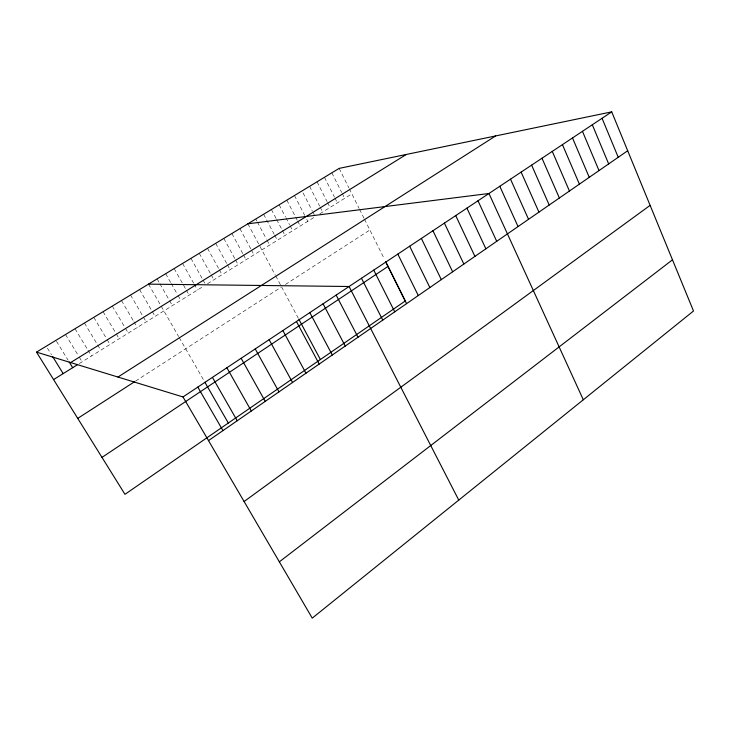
<?xml version="1.0" encoding="UTF-8"?>
<svg xmlns="http://www.w3.org/2000/svg" width="730" height="730" viewBox="0 0 730 730"><rect width="100%" height="100%" fill="white"/><g stroke="black" fill="none" stroke-linecap="round" stroke-linejoin="round"><path stroke-width="0.55" stroke-dasharray="3.65 2.74" d="M135.607 381.06L280.74 287.474M285.412 284.463L369.873 229.996M79.296 363.577L202.967 286.571M207.539 283.724L314.311 217.257M319.886 213.78L351.869 193.87M47.404 348.101L51.492 354.716M56.484 341.293L68.054 360.145M65.49 334.532L78.685 356.167M79.26 357.107L82.125 361.806M75.008 328.755L87.372 349.168M87.956 350.144L91.487 355.975M84.443 323.025L100.786 350.19M93.805 317.34L106.534 338.638M107.118 339.605L110.011 344.451M103.094 311.701L115.723 332.953M116.289 333.92L119.163 338.747M112.32 306.098L124.83 327.314M125.396 328.272L128.243 333.099M121.472 300.541L133.307 320.753M133.873 321.711L137.258 327.487M130.551 295.029L146.201 321.912M139.558 289.564L151.749 310.642M152.305 311.601L155.079 316.391M148.5 284.134L178.64 336.566M179.179 337.506L204.309 381.233M157.114 278.906L159.377 282.857M159.943 283.851L168.986 299.683M169.552 300.669L172.38 305.624M165.664 273.713L170.71 282.601M171.276 283.587L177.445 294.445M178.001 295.44L180.803 300.377M174.16 268.558L185.831 289.253M186.387 290.239L189.17 295.166M182.582 263.439L193.614 283.112M194.162 284.089L197.474 289.993M190.95 258.356L202.438 278.97M202.986 279.955L205.176 283.879M199.263 253.319L210.651 273.887M211.198 274.863L213.908 279.763M207.502 248.309L218.808 268.841M219.347 269.817L222.039 274.699M215.697 243.336L226.902 263.822M227.441 264.798L230.105 269.68M223.827 238.409L234.941 258.849M235.471 259.825L238.117 264.689M231.894 233.509L242.926 253.903M243.455 254.879L246.074 259.734M239.905 228.636L250.855 248.994M251.376 249.97L253.976 254.816M247.862 223.809L275.21 274.991M275.703 275.913L280.612 285.092M281.588 286.926L298.534 318.645M255.765 219.009L256.832 221.017M257.371 222.02L266.423 239.066M266.952 240.07L269.616 245.079M263.612 214.246L274.179 234.257M274.708 235.261L277.354 240.261M271.405 209.519L276.123 218.507M276.652 219.502L281.889 229.485M282.419 230.488L285.038 235.48M279.143 204.82L285.384 216.773M285.904 217.777L289.545 224.749M290.065 225.743L292.666 230.726M286.826 200.157L295.084 216.062M295.604 217.056L297.147 220.04M297.667 221.035L300.249 226.008M294.464 195.521L304.702 215.368M306.746 219.338L307.768 221.327M303.05 192.903L312.194 210.733M312.705 211.718L314.228 214.693M309.566 186.351L319.649 206.115M320.151 207.11L322.669 212.047M317.039 181.816L327.04 201.544M327.542 202.529L330.042 207.457M324.467 177.308L334.386 196.99M334.887 197.976L337.37 202.904M331.84 172.828L341.686 192.474M342.178 193.459L344.642 198.368M339.158 168.384L348.812 187.756M349.323 188.778L359.114 208.415M359.562 209.318L364.06 218.343M364.507 219.237L384.418 259.196"/><path stroke-width="1.09" d="M279.353 561.835L672.485 259.816M244.103 501.528L650.12 205.367M208.497 440.601L627.69 150.754M101.99 457.391L388.022 266.413M182.993 396.947L611.722 111.863L693.5 310.998L312.248 618.137L182.993 396.947L36.5 352.125L339.158 168.384L611.722 111.863M77.727 418.39L134.712 381.635M117.941 377.045L495.633 135.935M53.582 379.582L77.407 364.745M70.627 362.573L406.327 154.459M247.862 223.809L488.954 193.496L583.307 399.766M148.5 284.134L349.077 286.507L458.759 500.105M36.5 352.125L124.967 494.32L405.26 300.997L385.768 261.897M52.66 356.605L63.172 373.614M69.213 362.034L72.681 367.692M197.803 387.092L222.951 430.609M204.856 382.182L228.326 423.026M212.43 377.364L237.223 420.745M226.875 367.765L251.312 410.999M241.137 358.284L265.227 401.372M255.217 348.913L278.97 391.873M269.124 339.669L292.548 382.483M282.866 330.535L305.961 373.212M299.026 319.567L320.388 359.534M296.435 321.51L319.211 364.051M309.83 312.604L332.296 354.999M323.071 303.799L345.235 346.057M336.156 295.102L358.01 337.224M361.478 278.267L382.757 320.114M373.733 270.118L394.729 311.829M385.841 262.061L406.573 303.643M397.823 254.095L418.281 295.55M409.667 246.22L429.861 287.538M421.374 238.436L441.312 279.626M432.954 230.735L452.637 271.797M444.406 223.125L463.842 264.05M455.721 215.596L474.92 256.385M466.926 208.15L485.879 248.811M478.004 200.777L496.719 241.32M499.795 186.287L518.044 226.565M510.516 179.16L528.547 219.31M521.12 172.107L538.932 212.129M531.613 165.126L549.206 205.02M541.998 158.227L559.372 197.994M552.272 151.393L569.436 191.032M562.438 144.631L579.401 184.143M572.502 137.943L589.256 177.335M582.458 131.327L599.011 170.583M592.313 124.775L608.665 163.912M602.067 118.287L618.228 157.297"/></g></svg>
